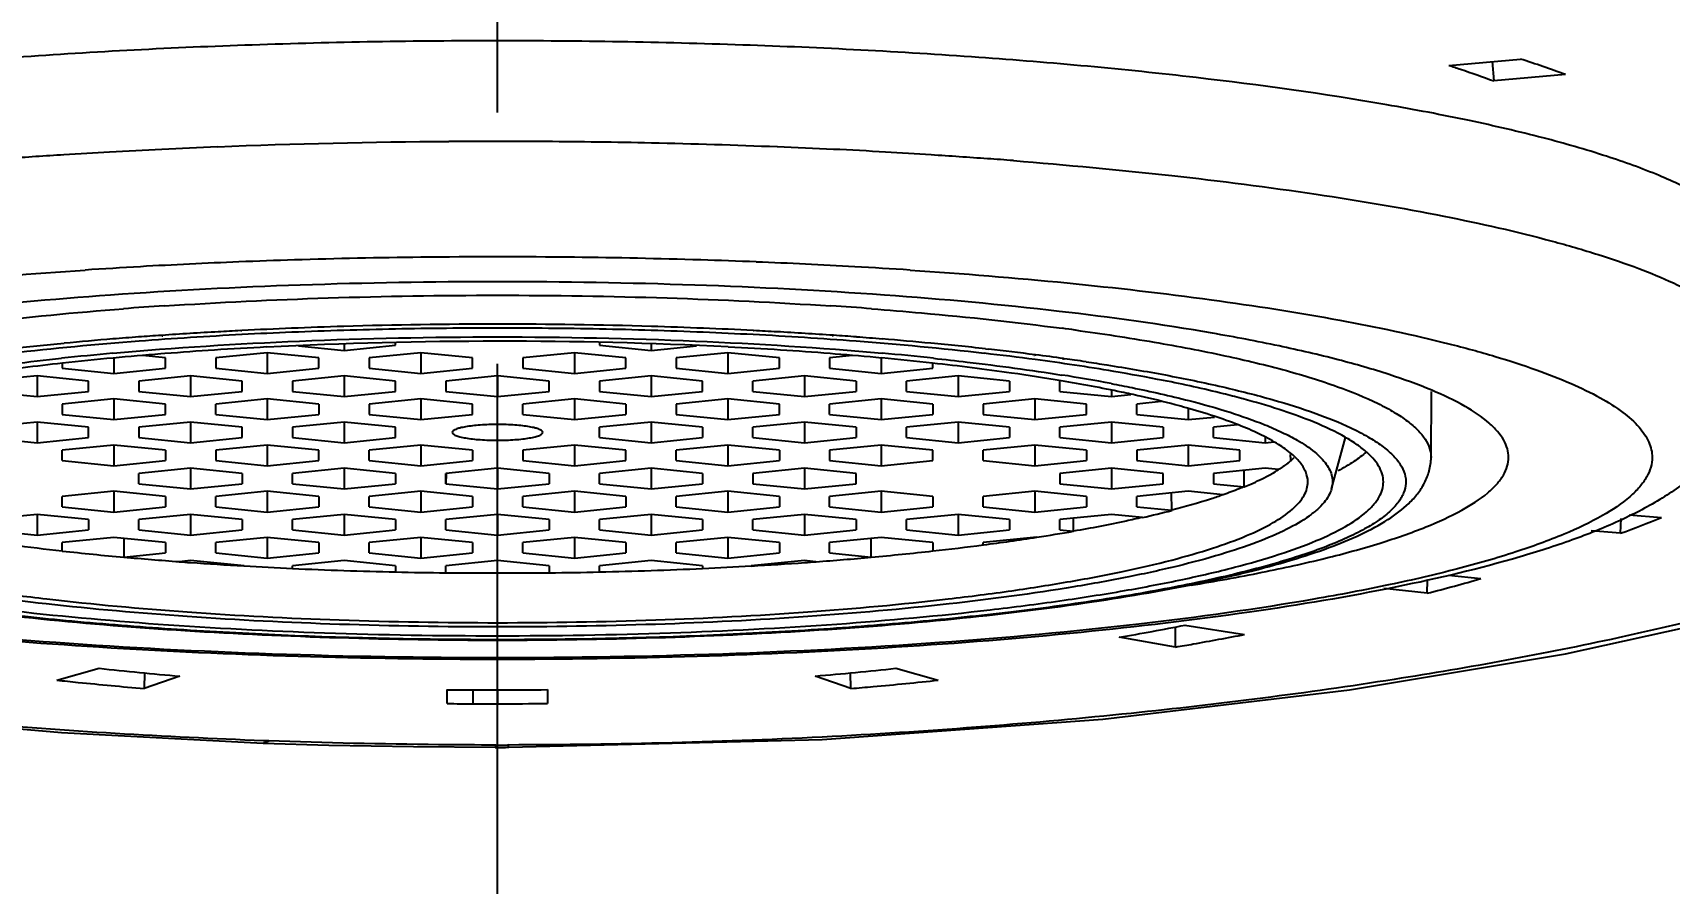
# Model space of a CAD drawing. Extents: x 0 to 1128, y 0 to 827.
# Drawn here: x 243.53 to 259.8, y 564.32 to 572.78 of the extents above; entities that cross this region are included whole.
import ezdxf

# ---------------------------------------------------------------- set-up
doc = ezdxf.new("R2010")
doc.units = 0
doc.header["$LTSCALE"] = 10
doc.header["$MEASUREMENT"] = 0
doc.header["$PDMODE"] = 3
doc.header["$PDSIZE"] = -10
doc.linetypes.add('CENTER', pattern=[2, 1.25, -0.25, 0.25, -0.25])
doc.layers.get('0').update_dxf_attribs({"linetype": 'CONTINUOUS'})
doc.layers.get('DEFPOINTS').update_dxf_attribs({"linetype": 'CONTINUOUS'})
doc.layers.add('DLK3015-CA1_시공도$0$1', color=7, linetype='CONTINUOUS')
doc.styles.add('DLK3015-CA1_시공도$0$Daelim Dimension', font='')
doc.styles.get('DLK3015-CA1_시공도$0$Daelim Dimension').set_extended_font_data('나눔고딕')
doc.dimstyles.new('DLK3015-CA1_시공도$0$DEFAULT', dxfattribs={"dimscale": 2, "dimtxt": 2, "dimasz": 2, "dimexe": 0, "dimexo": 2, "dimgap": 1, "dimtad": 1, "dimdec": 1, "dimzin": 9, "dimdsep": 46, "dimtxsty": 'DLK3015-CA1_시공도$0$Daelim Dimension', "dimcen": 0.5, "dimclrd": 252, "dimclre": 252, "dimclrt": 3, "dimadec": 1, "dimazin": 0, "dimtfac": 1, "dimtdec": 1, "dimtix": 1, "dimtmove": 0, "dimatfit": 3, "dimfxl": 1, "dimtolj": 1, "dimtzin": 1, "dimlwd": 9, "dimlwe": 9, "dimarcsym": 0})

# ---------------------------------------------------------------- blocks, each defined once
blk = doc.blocks.new('*D2')
at = {"color": 5, "lineweight": 9, "ltscale": 0.5, "transparency": 16777216}
for p, q in [((243.761, 625.053), (158.586, 625.053)), ((158.586, 621.053), (158.586, 315.967)), ((219.154, 311.967), (158.586, 311.967))]:
    blk.add_line(p, q, dxfattribs=at)
at = {"color": 5, "ltscale": 0.5, "transparency": 16777216}
for points in [[(157.919, 621.053), (159.253, 621.053), (158.586, 625.053)], [(157.919, 315.967), (159.253, 315.967), (158.586, 311.967)]]:
    blk.add_solid(points, dxfattribs=at)
at = {"layer": 'DEFPOINTS', "color": 0, "ltscale": 0.5, "transparency": 16777216}
for p in [(247.761, 625.053), (158.586, 311.967), (223.154, 311.967)]:
    blk.add_point(p, dxfattribs=at)
at = {"color": 7, "ltscale": 0.5, "transparency": 16777216, "insert": (151.135, 468.51), "char_height": 10, "attachment_point": 5, "rotation": 90, "style": 'DLK3015-CA1_시공도$0$Daelim Dimension'}
blk.add_mtext('\\A1;313', dxfattribs=at)

msp = doc.modelspace()

# ---------------------------------------------------------------- linework, layer by layer
at = {"color": 7, "linetype": 'Continuous'}
for p, q in [((257.61, 572.451), (258.322, 572.513)), ((258.042, 572.489), (258.056, 572.297)), ((258.768, 572.359), (258.056, 572.297)), ((244.811, 569.767), (244.817, 569.768)), ((244.819, 569.764), (244.825, 569.764)), ((245.602, 569.815), (245.613, 569.815)), ((245.602, 569.815), (245.613, 569.815)), ((247.141, 569.67), (247.141, 569.697)), ((249.167, 569.697), (249.167, 569.67)), ((250.694, 569.815), (250.699, 569.815)), ((250.694, 569.815), (250.699, 569.815)), ((251.482, 569.764), (251.488, 569.764)), ((251.49, 569.768), (251.496, 569.767)), ((244.339, 569.539), (244.339, 569.389)), ((244.852, 569.543), (244.625, 569.566)), ((244.848, 569.586), (244.806, 569.583)), ((244.852, 569.44), (244.852, 569.543)), ((245.865, 569.595), (245.352, 569.543)), ((245.352, 569.543), (245.352, 569.44)), ((246.378, 569.543), (245.865, 569.595)), ((245.865, 569.595), (245.865, 569.389)), ((246.174, 569.664), (246.628, 569.618)), ((246.378, 569.44), (246.378, 569.543)), ((246.628, 569.681), (246.628, 569.618)), ((246.628, 569.618), (247.141, 569.67)), ((247.391, 569.595), (246.878, 569.543)), ((246.878, 569.543), (246.878, 569.44)), ((247.904, 569.543), (247.391, 569.595)), ((247.391, 569.595), (247.391, 569.389)), ((247.904, 569.44), (247.904, 569.543)), ((248.917, 569.595), (248.404, 569.543)), ((248.404, 569.543), (248.404, 569.44)), ((249.43, 569.543), (248.917, 569.595)), ((248.917, 569.595), (248.917, 569.389)), ((249.167, 569.67), (249.68, 569.618)), ((249.43, 569.44), (249.43, 569.543)), ((249.68, 569.681), (249.68, 569.618)), ((249.68, 569.618), (250.133, 569.664)), ((250.442, 569.595), (249.93, 569.543)), ((249.93, 569.543), (249.93, 569.44)), ((250.955, 569.543), (250.442, 569.595)), ((250.442, 569.595), (250.442, 569.389)), ((250.955, 569.44), (250.955, 569.543)), ((251.683, 569.566), (251.455, 569.543)), ((251.455, 569.543), (251.455, 569.44)), ((251.509, 569.582), (251.46, 569.586)), ((251.968, 569.539), (251.968, 569.389)), ((253.005, 569.633), (253.034, 569.63)), ((253.484, 569.572), (253.491, 569.571)), ((253.497, 569.575), (253.504, 569.574)), ((253.769, 569.535), (253.781, 569.533)), ((253.78, 569.537), (253.793, 569.535)), ((243.576, 569.365), (243.063, 569.314)), ((244.089, 569.314), (243.576, 569.365)), ((243.576, 569.365), (243.576, 569.159)), ((243.826, 569.49), (243.826, 569.44)), ((243.826, 569.44), (244.339, 569.389)), ((244.339, 569.389), (244.852, 569.44)), ((245.102, 569.365), (244.589, 569.314)), ((245.615, 569.314), (245.102, 569.365)), ((245.102, 569.365), (245.102, 569.159)), ((245.352, 569.44), (245.865, 569.389)), ((245.865, 569.389), (246.378, 569.44)), ((246.628, 569.365), (246.115, 569.314)), ((247.141, 569.314), (246.628, 569.365)), ((246.628, 569.365), (246.628, 569.159)), ((246.878, 569.44), (247.391, 569.389)), ((247.391, 569.389), (247.904, 569.44)), ((248.154, 569.365), (247.641, 569.314)), ((248.667, 569.314), (248.154, 569.365)), ((248.154, 569.365), (248.154, 569.159)), ((248.404, 569.44), (248.917, 569.389)), ((248.917, 569.389), (249.43, 569.44)), ((249.68, 569.365), (249.167, 569.314)), ((250.192, 569.314), (249.68, 569.365)), ((249.68, 569.365), (249.68, 569.159)), ((249.93, 569.44), (250.442, 569.389)), ((250.442, 569.389), (250.955, 569.44)), ((251.205, 569.365), (250.692, 569.314)), ((251.718, 569.314), (251.205, 569.365)), ((251.205, 569.365), (251.205, 569.159)), ((251.455, 569.44), (251.968, 569.389)), ((251.968, 569.389), (252.481, 569.44)), ((252.731, 569.365), (252.218, 569.314)), ((252.481, 569.44), (252.481, 569.49)), ((253.244, 569.314), (252.731, 569.365)), ((252.731, 569.365), (252.731, 569.159)), ((243.063, 569.211), (243.576, 569.159)), ((243.576, 569.159), (244.089, 569.211)), ((244.089, 569.211), (244.089, 569.314)), ((244.589, 569.314), (244.589, 569.211)), ((244.589, 569.211), (245.102, 569.159)), ((245.102, 569.159), (245.615, 569.211)), ((245.615, 569.211), (245.615, 569.314)), ((246.115, 569.314), (246.115, 569.211)), ((246.115, 569.211), (246.628, 569.159)), ((246.628, 569.159), (247.141, 569.211)), ((247.141, 569.211), (247.141, 569.314)), ((247.641, 569.314), (247.641, 569.211)), ((247.641, 569.211), (248.154, 569.159)), ((248.154, 569.159), (248.667, 569.211)), ((248.667, 569.211), (248.667, 569.314)), ((249.167, 569.314), (249.167, 569.211)), ((249.167, 569.211), (249.68, 569.159)), ((249.68, 569.159), (250.192, 569.211)), ((250.192, 569.211), (250.192, 569.314)), ((250.692, 569.211), (250.692, 569.314)), ((250.692, 569.211), (251.205, 569.159)), ((251.205, 569.159), (251.718, 569.211)), ((251.718, 569.314), (251.718, 569.211)), ((252.218, 569.211), (252.218, 569.314)), ((252.218, 569.211), (252.731, 569.159)), ((252.731, 569.159), (253.244, 569.211)), ((253.244, 569.314), (253.244, 569.211)), ((253.744, 569.211), (253.744, 569.314)), ((253.744, 569.211), (254.257, 569.159)), ((254.257, 569.223), (254.257, 569.159)), ((257.433, 568.553), (257.438, 569.211)), ((244.339, 569.136), (243.826, 569.084)), ((243.826, 569.084), (243.826, 568.981)), ((244.852, 569.084), (244.339, 569.136)), ((244.339, 569.136), (244.339, 568.93)), ((244.852, 568.981), (244.852, 569.084)), ((245.865, 569.136), (245.352, 569.084)), ((245.352, 568.981), (245.352, 569.084)), ((246.378, 569.084), (245.865, 569.136)), ((245.865, 569.136), (245.865, 568.93)), ((246.378, 569.084), (246.378, 568.981)), ((247.391, 569.136), (246.878, 569.084)), ((246.878, 569.084), (246.878, 568.981)), ((247.904, 569.084), (247.391, 569.136)), ((247.391, 569.136), (247.391, 568.93)), ((247.904, 568.981), (247.904, 569.084)), ((248.917, 569.136), (248.404, 569.084)), ((248.404, 568.981), (248.404, 569.084)), ((249.43, 569.084), (248.917, 569.136)), ((248.917, 569.136), (248.917, 568.93)), ((249.43, 569.084), (249.43, 568.981)), ((250.442, 569.136), (249.93, 569.084)), ((249.93, 569.084), (249.93, 568.981)), ((250.955, 569.084), (250.442, 569.136)), ((250.442, 569.136), (250.442, 568.93)), ((250.955, 568.981), (250.955, 569.084)), ((251.968, 569.136), (251.455, 569.084)), ((251.455, 568.981), (251.455, 569.084)), ((252.481, 569.084), (251.968, 569.136)), ((251.968, 569.136), (251.968, 568.93)), ((252.481, 569.084), (252.481, 568.981)), ((253.494, 569.136), (252.981, 569.084)), ((252.981, 569.084), (252.981, 568.981)), ((254.007, 569.084), (253.494, 569.136)), ((253.494, 569.136), (253.494, 568.93)), ((254.007, 568.981), (254.007, 569.084)), ((254.257, 569.159), (254.449, 569.179)), ((254.75, 569.109), (254.507, 569.084)), ((254.507, 568.981), (254.507, 569.084)), ((255.02, 569.038), (255.02, 568.93)), ((255.564, 569.137), (255.548, 569.141)), ((243.576, 568.906), (243.063, 568.855)), ((244.089, 568.855), (243.576, 568.906)), ((243.576, 568.906), (243.576, 568.701)), ((243.826, 568.981), (244.339, 568.93)), ((244.339, 568.93), (244.852, 568.981)), ((245.102, 568.906), (244.589, 568.855)), ((245.615, 568.855), (245.102, 568.906)), ((245.102, 568.906), (245.102, 568.701)), ((245.352, 568.981), (245.865, 568.93)), ((245.865, 568.93), (246.378, 568.981)), ((246.628, 568.906), (246.115, 568.855)), ((247.141, 568.855), (246.628, 568.906)), ((246.628, 568.906), (246.628, 568.701)), ((246.878, 568.981), (247.391, 568.93)), ((247.391, 568.93), (247.904, 568.981)), ((248.404, 568.981), (248.917, 568.93)), ((248.917, 568.93), (249.43, 568.981)), ((249.68, 568.906), (249.167, 568.855)), ((250.192, 568.855), (249.68, 568.906)), ((249.68, 568.906), (249.68, 568.701)), ((249.93, 568.981), (250.442, 568.93)), ((250.442, 568.93), (250.955, 568.981)), ((251.205, 568.906), (250.692, 568.855)), ((251.718, 568.855), (251.205, 568.906)), ((251.205, 568.906), (251.205, 568.701)), ((251.455, 568.981), (251.968, 568.93)), ((251.968, 568.93), (252.481, 568.981)), ((252.731, 568.906), (252.218, 568.855)), ((253.244, 568.855), (252.731, 568.906)), ((252.731, 568.906), (252.731, 568.701)), ((252.981, 568.981), (253.494, 568.93)), ((253.494, 568.93), (254.007, 568.981)), ((254.257, 568.906), (253.744, 568.855)), ((254.77, 568.855), (254.257, 568.906)), ((254.257, 568.906), (254.257, 568.701)), ((254.507, 568.981), (255.02, 568.93)), ((255.02, 568.93), (255.279, 568.956)), ((255.509, 568.879), (255.27, 568.855)), ((243.063, 568.752), (243.576, 568.701)), ((243.576, 568.701), (244.089, 568.752)), ((244.089, 568.752), (244.089, 568.855)), ((244.589, 568.855), (244.589, 568.752)), ((244.589, 568.752), (245.102, 568.701)), ((245.102, 568.701), (245.615, 568.752)), ((245.615, 568.752), (245.615, 568.855)), ((246.115, 568.855), (246.115, 568.752)), ((246.115, 568.752), (246.628, 568.701)), ((246.628, 568.701), (247.141, 568.752)), ((247.141, 568.752), (247.141, 568.855)), ((249.167, 568.752), (249.167, 568.855)), ((249.167, 568.752), (249.68, 568.701)), ((249.68, 568.701), (250.192, 568.752)), ((250.192, 568.855), (250.192, 568.752)), ((250.692, 568.752), (250.692, 568.855)), ((250.692, 568.752), (251.205, 568.701)), ((251.205, 568.701), (251.718, 568.752)), ((251.718, 568.855), (251.718, 568.752)), ((252.218, 568.752), (252.218, 568.855)), ((252.218, 568.752), (252.731, 568.701)), ((252.731, 568.701), (253.244, 568.752)), ((253.244, 568.855), (253.244, 568.752)), ((253.744, 568.752), (253.744, 568.855)), ((253.744, 568.752), (254.257, 568.701)), ((254.257, 568.701), (254.77, 568.752)), ((254.77, 568.855), (254.77, 568.752)), ((255.27, 568.752), (255.27, 568.855)), ((255.27, 568.752), (255.783, 568.701)), ((255.783, 568.751), (255.783, 568.701)), ((255.783, 568.701), (255.872, 568.709)), ((256.444, 568.243), (256.583, 568.751)), ((244.339, 568.677), (243.826, 568.625)), ((243.826, 568.523), (243.826, 568.625)), ((244.852, 568.625), (244.339, 568.677)), ((244.339, 568.677), (244.339, 568.471)), ((244.852, 568.625), (244.852, 568.523)), ((245.865, 568.677), (245.352, 568.625)), ((245.352, 568.625), (245.352, 568.523)), ((246.378, 568.625), (245.865, 568.677)), ((245.865, 568.677), (245.865, 568.471)), ((246.378, 568.523), (246.378, 568.625)), ((247.391, 568.677), (246.878, 568.625)), ((246.878, 568.523), (246.878, 568.625)), ((247.904, 568.625), (247.391, 568.677)), ((247.391, 568.677), (247.391, 568.471)), ((247.904, 568.625), (247.904, 568.523)), ((248.917, 568.677), (248.404, 568.625)), ((248.404, 568.625), (248.404, 568.523)), ((249.43, 568.625), (248.917, 568.677)), ((248.917, 568.677), (248.917, 568.471)), ((249.43, 568.523), (249.43, 568.625)), ((250.442, 568.677), (249.93, 568.625)), ((249.93, 568.523), (249.93, 568.625)), ((250.955, 568.625), (250.442, 568.677)), ((250.442, 568.677), (250.442, 568.471)), ((250.955, 568.625), (250.955, 568.523)), ((251.968, 568.677), (251.455, 568.625)), ((251.455, 568.625), (251.455, 568.523)), ((252.481, 568.625), (251.968, 568.677)), ((251.968, 568.677), (251.968, 568.471)), ((252.481, 568.523), (252.481, 568.625)), ((253.494, 568.677), (252.981, 568.625)), ((252.981, 568.523), (252.981, 568.625)), ((254.007, 568.625), (253.494, 568.677)), ((253.494, 568.677), (253.494, 568.471)), ((254.007, 568.625), (254.007, 568.523)), ((255.02, 568.677), (254.507, 568.625)), ((254.507, 568.625), (254.507, 568.523)), ((255.533, 568.625), (255.02, 568.677)), ((255.02, 568.677), (255.02, 568.471)), ((255.533, 568.523), (255.533, 568.625)), ((243.826, 568.523), (244.339, 568.471)), ((244.339, 568.471), (244.852, 568.523)), ((245.102, 568.447), (244.589, 568.396)), ((244.589, 568.293), (244.589, 568.396)), ((245.615, 568.396), (245.102, 568.447)), ((245.102, 568.447), (245.102, 568.242)), ((245.352, 568.523), (245.865, 568.471)), ((245.615, 568.396), (245.615, 568.293)), ((245.865, 568.471), (246.378, 568.523)), ((246.628, 568.447), (246.115, 568.396)), ((246.115, 568.293), (246.115, 568.396)), ((247.141, 568.396), (246.628, 568.447)), ((246.628, 568.447), (246.628, 568.242)), ((246.878, 568.523), (247.391, 568.471)), ((247.141, 568.396), (247.141, 568.293)), ((247.391, 568.471), (247.904, 568.523)), ((248.154, 568.447), (247.641, 568.396)), ((247.641, 568.293), (247.641, 568.396)), ((247.643, 568.396), (247.641, 568.293)), ((248.667, 568.396), (248.154, 568.447)), ((248.154, 568.447), (248.154, 568.242)), ((248.404, 568.523), (248.917, 568.471)), ((248.667, 568.396), (248.667, 568.293)), ((248.917, 568.471), (249.43, 568.523)), ((249.68, 568.447), (249.167, 568.396)), ((249.167, 568.293), (249.167, 568.396)), ((250.192, 568.396), (249.68, 568.447)), ((249.68, 568.447), (249.68, 568.242)), ((249.93, 568.523), (250.442, 568.471)), ((250.192, 568.396), (250.192, 568.293)), ((250.442, 568.471), (250.955, 568.523)), ((251.205, 568.447), (250.692, 568.396)), ((250.692, 568.396), (250.692, 568.293)), ((251.718, 568.396), (251.205, 568.447)), ((251.205, 568.447), (251.205, 568.242)), ((251.455, 568.523), (251.968, 568.471)), ((251.718, 568.293), (251.718, 568.396)), ((251.968, 568.471), (252.481, 568.523)), ((252.981, 568.523), (253.494, 568.471)), ((253.494, 568.471), (254.007, 568.523)), ((254.257, 568.447), (253.744, 568.396)), ((253.744, 568.396), (253.744, 568.293)), ((254.77, 568.396), (254.257, 568.447)), ((254.257, 568.447), (254.257, 568.242)), ((254.507, 568.523), (255.02, 568.471)), ((254.77, 568.293), (254.77, 568.396)), ((255.02, 568.471), (255.533, 568.523)), ((255.783, 568.447), (255.27, 568.396)), ((255.27, 568.396), (255.27, 568.293)), ((255.576, 568.262), (255.575, 568.426)), ((255.917, 568.434), (255.783, 568.447)), ((244.589, 568.293), (245.102, 568.242)), ((245.102, 568.242), (245.615, 568.293)), ((246.115, 568.293), (246.628, 568.242)), ((246.628, 568.242), (247.141, 568.293)), ((247.641, 568.293), (248.154, 568.242)), ((248.154, 568.242), (248.667, 568.293)), ((249.167, 568.293), (249.68, 568.242)), ((249.68, 568.242), (250.192, 568.293)), ((250.692, 568.293), (251.205, 568.242)), ((251.205, 568.242), (251.718, 568.293)), ((253.744, 568.293), (254.257, 568.242)), ((254.257, 568.242), (254.77, 568.293)), ((255.27, 568.293), (255.576, 568.262)), ((255.818, 568.376), (255.823, 568.379)), ((255.818, 568.376), (255.823, 568.379)), ((244.339, 568.218), (243.826, 568.166)), ((243.826, 568.064), (243.826, 568.166)), ((243.826, 568.064), (244.339, 568.012)), ((244.852, 568.166), (244.339, 568.218)), ((244.339, 568.218), (244.339, 568.012)), ((244.339, 568.012), (244.852, 568.064)), ((244.852, 568.166), (244.852, 568.064)), ((245.865, 568.218), (245.352, 568.166)), ((245.352, 568.064), (245.352, 568.166)), ((245.352, 568.064), (245.865, 568.012)), ((246.378, 568.166), (245.865, 568.218)), ((245.865, 568.218), (245.865, 568.012)), ((245.865, 568.012), (246.378, 568.064)), ((246.378, 568.166), (246.378, 568.064)), ((247.391, 568.218), (246.878, 568.166)), ((246.878, 568.064), (246.878, 568.166)), ((246.878, 568.064), (247.391, 568.012)), ((247.904, 568.166), (247.391, 568.218)), ((247.391, 568.218), (247.391, 568.012)), ((247.391, 568.012), (247.904, 568.064)), ((247.904, 568.166), (247.904, 568.064)), ((248.917, 568.218), (248.404, 568.166)), ((248.404, 568.064), (248.404, 568.166)), ((248.404, 568.064), (248.917, 568.012)), ((249.43, 568.166), (248.917, 568.218)), ((248.917, 568.218), (248.917, 568.012)), ((248.917, 568.012), (249.43, 568.064)), ((249.43, 568.166), (249.43, 568.064)), ((250.442, 568.218), (249.93, 568.166)), ((249.93, 568.064), (249.93, 568.166)), ((249.93, 568.064), (250.442, 568.012)), ((250.955, 568.166), (250.442, 568.218)), ((250.442, 568.218), (250.442, 568.012)), ((250.442, 568.012), (250.955, 568.064)), ((250.955, 568.166), (250.955, 568.064)), ((251.968, 568.218), (251.455, 568.166)), ((251.455, 568.064), (251.455, 568.166)), ((251.455, 568.064), (251.968, 568.012)), ((252.481, 568.166), (251.968, 568.218)), ((251.968, 568.218), (251.968, 568.012)), ((251.968, 568.012), (252.481, 568.064)), ((252.481, 568.166), (252.481, 568.064)), ((253.494, 568.218), (252.981, 568.166)), ((252.981, 568.064), (252.981, 568.166)), ((252.981, 568.064), (253.494, 568.012)), ((254.007, 568.166), (253.494, 568.218)), ((253.494, 568.218), (253.494, 568.012)), ((253.494, 568.012), (254.007, 568.064)), ((254.007, 568.166), (254.007, 568.064)), ((255.02, 568.218), (254.507, 568.166)), ((254.507, 568.064), (254.507, 568.166)), ((254.507, 568.064), (254.855, 568.029)), ((254.855, 568.029), (254.854, 568.201)), ((255.367, 568.183), (255.02, 568.218)), ((243.576, 567.988), (243.063, 567.937)), ((244.089, 567.937), (243.576, 567.988)), ((243.576, 567.988), (243.576, 567.783)), ((244.089, 567.937), (244.089, 567.834)), ((245.102, 567.988), (244.589, 567.937)), ((244.589, 567.834), (244.589, 567.937)), ((245.615, 567.937), (245.102, 567.988)), ((245.102, 567.988), (245.102, 567.783)), ((245.615, 567.937), (245.615, 567.834)), ((246.628, 567.988), (246.115, 567.937)), ((246.115, 567.834), (246.115, 567.937)), ((247.141, 567.937), (246.628, 567.988)), ((246.628, 567.988), (246.628, 567.783)), ((247.141, 567.937), (247.141, 567.834)), ((248.154, 567.988), (247.641, 567.937)), ((247.641, 567.834), (247.641, 567.937)), ((248.667, 567.937), (248.154, 567.988)), ((248.154, 567.988), (248.154, 567.783)), ((248.667, 567.937), (248.667, 567.834)), ((249.68, 567.988), (249.167, 567.937)), ((249.167, 567.834), (249.167, 567.937)), ((250.192, 567.937), (249.68, 567.988)), ((249.68, 567.988), (249.68, 567.783)), ((250.192, 567.937), (250.192, 567.834)), ((251.205, 567.988), (250.692, 567.937)), ((250.692, 567.834), (250.692, 567.937)), ((251.718, 567.937), (251.205, 567.988)), ((251.205, 567.988), (251.205, 567.783)), ((251.718, 567.937), (251.718, 567.834)), ((252.731, 567.988), (252.218, 567.937)), ((252.218, 567.834), (252.218, 567.937)), ((253.244, 567.937), (252.731, 567.988)), ((252.731, 567.988), (252.731, 567.783)), ((253.244, 567.937), (253.244, 567.834)), ((254.257, 567.988), (253.744, 567.937)), ((253.744, 567.834), (253.744, 567.937)), ((253.879, 567.821), (253.878, 567.95)), ((254.563, 567.958), (254.257, 567.988)), ((259.317, 567.801), (259.321, 567.949)), ((259.403, 567.983), (259.725, 567.959)), ((243.063, 567.834), (243.576, 567.783)), ((243.576, 567.783), (244.089, 567.834)), ((244.339, 567.759), (243.826, 567.708)), ((244.852, 567.708), (244.339, 567.759)), ((244.439, 567.749), (244.439, 567.563)), ((244.589, 567.834), (245.102, 567.783)), ((245.102, 567.783), (245.615, 567.834)), ((245.865, 567.759), (245.352, 567.708)), ((246.378, 567.708), (245.865, 567.759)), ((245.865, 567.759), (245.865, 567.553)), ((246.115, 567.834), (246.628, 567.783)), ((246.628, 567.783), (247.141, 567.834)), ((247.391, 567.759), (246.878, 567.708)), ((247.904, 567.708), (247.391, 567.759)), ((247.391, 567.759), (247.391, 567.553)), ((247.641, 567.834), (248.154, 567.783)), ((248.154, 567.783), (248.667, 567.834)), ((248.917, 567.759), (248.404, 567.708)), ((249.43, 567.708), (248.917, 567.759)), ((248.917, 567.759), (248.917, 567.553)), ((249.167, 567.834), (249.68, 567.783)), ((249.68, 567.783), (250.192, 567.834)), ((250.442, 567.759), (249.93, 567.708)), ((250.955, 567.708), (250.442, 567.759)), ((250.442, 567.759), (250.442, 567.553)), ((250.692, 567.834), (251.205, 567.783)), ((251.205, 567.783), (251.718, 567.834)), ((251.968, 567.759), (251.455, 567.708)), ((251.868, 567.563), (251.868, 567.749)), ((252.481, 567.708), (251.968, 567.759)), ((252.218, 567.834), (252.731, 567.783)), ((252.731, 567.783), (253.244, 567.834)), ((253.515, 567.761), (252.981, 567.708)), ((253.744, 567.834), (253.879, 567.821)), ((259.317, 567.801), (259.026, 567.825)), ((243.826, 567.625), (243.826, 567.708)), ((244.439, 567.563), (244.852, 567.605)), ((244.852, 567.708), (244.852, 567.605)), ((245.352, 567.605), (245.352, 567.708)), ((245.352, 567.605), (245.865, 567.553)), ((245.865, 567.553), (246.378, 567.605)), ((246.378, 567.708), (246.378, 567.605)), ((246.878, 567.605), (246.878, 567.708)), ((246.878, 567.605), (247.391, 567.553)), ((247.391, 567.553), (247.904, 567.605)), ((247.904, 567.708), (247.904, 567.605)), ((248.404, 567.605), (248.404, 567.708)), ((248.404, 567.605), (248.917, 567.553)), ((248.917, 567.553), (249.43, 567.605)), ((249.43, 567.708), (249.43, 567.605)), ((249.93, 567.605), (249.93, 567.708)), ((249.93, 567.605), (250.442, 567.553)), ((250.442, 567.553), (250.955, 567.605)), ((250.955, 567.708), (250.955, 567.605)), ((251.455, 567.605), (251.455, 567.708)), ((251.455, 567.605), (251.868, 567.563)), ((252.481, 567.708), (252.481, 567.625)), ((252.981, 567.685), (252.981, 567.708)), ((252.984, 567.685), (252.981, 567.685)), ((245.102, 567.529), (244.989, 567.518)), ((245.634, 567.476), (245.102, 567.529)), ((246.628, 567.529), (246.115, 567.478)), ((246.115, 567.451), (246.115, 567.478)), ((247.141, 567.478), (246.628, 567.529)), ((247.141, 567.478), (247.141, 567.417)), ((248.154, 567.529), (247.641, 567.478)), ((247.641, 567.408), (247.641, 567.478)), ((248.667, 567.478), (248.154, 567.529)), ((248.667, 567.478), (248.667, 567.408)), ((249.68, 567.529), (249.167, 567.478)), ((249.167, 567.417), (249.167, 567.478)), ((250.192, 567.478), (249.68, 567.529)), ((250.192, 567.478), (250.192, 567.451)), ((251.205, 567.529), (250.674, 567.476)), ((251.319, 567.518), (251.205, 567.529)), ((257.394, 567.204), (256.965, 567.253)), ((257.394, 567.204), (257.396, 567.336)), ((257.605, 567.384), (257.928, 567.35)), ((258.769, 566.601), (260.67, 567.021)), ((254.894, 566.67), (254.334, 566.768)), ((254.894, 566.67), (254.894, 566.87)), ((254.987, 566.888), (255.58, 566.795)), ((256.622, 566.243), (258.769, 566.601)), ((243.773, 566.341), (244.193, 566.459)), ((252.114, 566.459), (252.535, 566.341)), ((244.645, 566.413), (244.641, 566.257)), ((244.995, 566.381), (244.641, 566.257)), ((251.666, 566.257), (251.312, 566.381)), ((251.666, 566.257), (251.663, 566.413)), ((247.654, 566.108), (247.654, 566.247)), ((247.913, 566.106), (247.913, 566.244)), ((248.152, 566.244), (248.152, 566.106)), ((248.649, 566.247), (248.649, 566.109)), ((254.172, 565.953), (256.622, 566.243)), ((241.762, 565.996), (243.819, 565.82)), ((251.382, 565.75), (254.172, 565.953)), ((243.819, 565.82), (245.824, 565.715)), ((245.824, 565.715), (245.879, 565.737)), ((245.824, 565.715), (246.478, 565.695)), ((245.879, 565.737), (245.825, 565.739)), ((246.478, 565.695), (247.318, 565.68)), ((247.318, 565.68), (248.13, 565.674)), ((248.136, 565.696), (248.13, 565.674)), ((248.265, 565.697), (248.253, 565.696)), ((248.265, 565.696), (248.253, 565.696)), ((248.266, 565.674), (248.253, 565.696)), ((248.266, 565.674), (251.382, 565.75))]:
    msp.add_line(p, q, dxfattribs=at)
for centre, radius, start, end in [((254.85, 561.77), 11.291, 69.6977, 72.0926), ((247.97, 506.15), 65.542, 92.27434, 92.75802), ((248.119, 502.242), 69.452, 90.37035, 92.26933), ((248.154, 499.923), 71.772, 89.61363, 90.38637), ((248.155, 500.139), 71.556, 89.20556, 89.61384), ((248.166, 500.846), 70.849, 88.77333, 89.20583), ((248.208, 502.734), 68.96, 87.73376, 88.7749), ((248.321, 505.767), 65.925, 87.24338, 87.72778), ((247.537, 513.699), 57.981, 93.65208, 94.20687), ((247.716, 510.944), 60.741, 93.22739, 93.65512), ((247.851, 508.583), 63.106, 92.75639, 93.22848), ((248.435, 508.157), 63.533, 86.77311, 87.24202), ((248.569, 510.577), 61.109, 86.34617, 86.77132), ((248.734, 513.171), 58.509, 85.79563, 86.34542), ((248.928, 515.854), 55.82, 85.5269, 85.7925), ((248.06, 508.414), 62.133, 91.77613, 92.28524), ((248.131, 506.115), 64.433, 90.65871, 91.77602), ((248.154, 504.567), 65.981, 89.33663, 90.66321), ((248.169, 505.749), 64.799, 88.22704, 89.338), ((248.236, 508.087), 62.46, 87.71563, 88.2224), ((247.73, 515.038), 55.5, 93.2298, 93.7984), ((247.926, 511.588), 58.956, 92.27808, 93.23059), ((248.35, 510.932), 59.612, 86.77491, 87.71623), ((248.547, 514.55), 55.989, 86.2038, 86.7679), ((247.651, 527.68), 42.474, 93.7941, 94.3407), ((248.628, 527.272), 42.883, 85.6619, 86.2033), ((248.081, 520.966), 48.912, 91.707, 92.3128), ((248.147, 518.706), 51.173, 89.9924, 91.705), ((248.155, 518.329), 51.55, 88.3013, 90.0014), ((248.216, 520.693), 49.185, 87.689, 88.2913), ((246.976, 536.399), 33.436, 95.3719, 96.3084), ((247.294, 534.356), 35.457, 94.3736, 96.4407), ((247.331, 532.704), 37.149, 94.6336, 95.3829), ((247.538, 530.205), 39.657, 94.2699, 94.6408), ((247.655, 528.65), 41.216, 93.9571, 94.2714), ((247.83, 527.313), 42.52, 92.9881, 94.3697), ((247.759, 527.152), 42.717, 93.5733, 93.9493), ((247.854, 525.66), 44.212, 93.2117, 93.5745), ((247.927, 524.357), 45.517, 92.928, 93.2126), ((248.002, 522.888), 46.988, 92.3104, 92.9139), ((248.011, 523.903), 45.935, 92.3724, 92.9913), ((248.147, 524.531), 45.178, 89.9912, 92.9003), ((248.088, 522.004), 47.835, 91.752, 92.3707), ((248.129, 520.63), 49.21, 91.1535, 91.7509), ((248.154, 519.323), 50.517, 89.9998, 91.1513), ((248.155, 519.454), 50.386, 88.8472, 90.0017), ((248.184, 525.459), 44.251, 87.0693, 90.0393), ((248.184, 520.841), 48.999, 88.2478, 88.8478), ((248.229, 522.285), 47.554, 87.6274, 88.2499), ((248.314, 524.265), 45.572, 87.0064, 87.63), ((248.29, 522.536), 47.341, 87.0885, 87.6874), ((248.537, 528.244), 41.587, 85.6145, 87.0275), ((248.384, 524.426), 45.448, 86.7871, 87.0795), ((248.44, 525.428), 44.445, 86.4265, 86.7873), ((248.531, 526.892), 42.978, 86.052, 86.4256), ((248.635, 528.421), 41.446, 85.7297, 86.0422), ((249.154, 535.848), 33.958, 83.5142, 85.6717), ((248.748, 529.928), 39.934, 85.3602, 85.729), ((248.93, 532.173), 37.682, 84.6224, 85.3608), ((249.262, 535.724), 34.116, 83.7014, 84.6188), ((250.213, 542.892), 27.179, 82.212, 82.4868), ((247.17, 538.002), 31.715, 95.1356, 96.0621), ((247.176, 539.129), 30.546, 95.3378, 96.2897), ((247.487, 535.772), 33.917, 94.5339, 95.3332), ((247.744, 532.466), 37.233, 93.7018, 94.4608), ((247.918, 529.73), 39.975, 92.9504, 93.6981), ((248.414, 530.153), 39.551, 86.2979, 87.0538), ((248.599, 532.964), 36.734, 85.5337, 86.3033), ((248.866, 536.304), 33.383, 84.6606, 85.4595), ((249.195, 539.755), 29.917, 83.6997, 84.6722), ((249.077, 537.388), 32.333, 83.9472, 84.8554), ((249.845, 541.954), 27.814, 82.452, 83.5067), ((249.709, 539.804), 30.011, 82.7484, 83.6384), ((250.603, 547.489), 22.227, 80.4803, 82.5154), ((250.094, 542.872), 26.919, 82.1288, 82.7213), ((250.342, 544.685), 25.089, 81.8712, 82.0955), ((250.47, 545.579), 24.186, 81.5947, 81.8716), ((246.647, 543.924), 25.722, 96.288, 98.0494), ((249.791, 544.96), 24.678, 81.9128, 83.7486), ((250.509, 549.977), 19.61, 80.4651, 81.9292), ((250.923, 551.507), 18.091, 79.3896, 80.9671), ((251.459, 552.549), 17.094, 78.8179, 80.504), ((252.421, 577.371), 9.655, 282.8215, 284.6006), ((249.714, 593.268), 27.218, 290.6602, 291.5809), ((250.188, 589.254), 21.749, 277.3878, 278.7945), ((250.754, 585.626), 18.077, 278.7864, 279.9546), ((246.756, 594.116), 26.652, 262.6066, 263.6892), ((247.217, 598.355), 30.917, 263.7042, 264.8455), ((249.165, 597.614), 30.172, 275.1404, 276.3098), ((249.63, 593.462), 25.994, 276.2971, 277.4071), ((247.569, 602.294), 34.871, 264.8509, 265.757), ((247.704, 604.086), 36.669, 265.7536, 265.9286), ((247.845, 606.139), 38.726, 265.9359, 266.723), ((247.982, 608.536), 41.127, 266.7275, 267.3987), ((248.11, 611.563), 44.157, 267.4099, 268.7418), ((248.148, 613.211), 45.806, 268.7397, 269.3652), ((248.154, 613.673), 46.267, 269.3651, 270.6349), ((248.161, 613.079), 45.674, 270.6339, 271.2612), ((248.215, 611.028), 43.622, 271.2501, 272.5982), ((248.353, 608.01), 40.6, 272.5969, 273.2768), ((248.493, 605.656), 38.243, 273.272, 274.0691), ((248.604, 604.086), 36.669, 274.0714, 274.2464), ((248.788, 601.7), 34.276, 274.2351, 275.157), ((248.728, 599.297), 33.009, 279.7783, 280.9321), ((248.177, 603.319), 37.075, 263.8319, 265.0773), ((247.998, 604.682), 38.444, 274.9449, 276.1459), ((248.155, 605.461), 39.218, 269.2682, 269.6559), ((248.176, 612.749), 46.644, 269.3589, 269.6771), ((248.145, 614.345), 48.24, 269.724, 270.0074), ((248.138, 606.381), 40.138, 269.6882, 270.0303), ((248.107, 611.856), 45.75, 270.056, 270.6791), ((248.083, 610.237), 43.994, 270.0993, 270.7376), ((248.177, 576.267), 10.594, 269.7425, 270.4776), ((248.174, 575.5), 9.804, 269.7775, 270.2325), ((248.189, 573.656), 7.96, 270.1801, 270.4602)]:
    msp.add_arc(centre, radius, start, end, dxfattribs=at)
for points, knots in [([(245.825, 565.739), (244.844, 565.775), (242.982, 565.888), (240.361, 566.173), (238.073, 566.538), (236.123, 566.96), (234.491, 567.421), (233.149, 567.907), (232.077, 568.413), (231.358, 568.869), (230.914, 569.243), (230.587, 569.582), (230.346, 569.948), (230.23, 570.329), (230.204, 570.606), (230.238, 570.883), (230.366, 571.265), (230.62, 571.63), (230.963, 571.969), (231.433, 572.343), (232.196, 572.796), (232.876, 573.097), (233.258, 573.246)], [0, 0, 0, 0, 0.13809, 0.262303, 0.37075, 0.4638, 0.542764, 0.609212, 0.664255, 0.709266, 0.728499, 0.745801, 0.775555, 0.788812, 0.801578, 0.814382, 0.82775, 0.857971, 0.875695, 0.895518, 0.942322, 1, 1, 1, 1]), ([(263.043, 573.235), (263.439, 573.079), (264.144, 572.767), (264.929, 572.292), (265.405, 571.9), (265.745, 571.546), (265.988, 571.162), (266.091, 570.762), (266.1, 570.472), (266.046, 570.183), (265.928, 569.897), (265.748, 569.613), (265.403, 569.216), (264.791, 568.732), (263.836, 568.194), (262.599, 567.674), (261.058, 567.178), (259.183, 566.716), (256.946, 566.307), (254.845, 566.04), (252.98, 565.872), (251.46, 565.772), (249.879, 565.711), (248.807, 565.698), (248.265, 565.696)], [0, 0, 0, 0, 0.054287, 0.097965, 0.116334, 0.132682, 0.160478, 0.172866, 0.184897, 0.197116, 0.210046, 0.224149, 0.239802, 0.276782, 0.322744, 0.379189, 0.447412, 0.528803, 0.624991, 0.736912, 0.798521, 0.863424, 0.930994, 1, 1, 1, 1]), ([(260.653, 570.525), (260.653, 570.56), (260.642, 570.635), (260.595, 570.744), (260.517, 570.85), (260.364, 571), (260.091, 571.179), (259.674, 571.375), (259.148, 571.564), (258.518, 571.744), (257.788, 571.913), (256.641, 572.13), (255.015, 572.355), (252.879, 572.549), (250.562, 572.668), (248.154, 572.709), (245.745, 572.668), (243.428, 572.549), (241.293, 572.355), (239.666, 572.13), (238.519, 571.913), (237.789, 571.744), (237.159, 571.564), (236.633, 571.375), (236.216, 571.179), (235.944, 571), (235.79, 570.85), (235.713, 570.744), (235.665, 570.635), (235.654, 570.56), (235.654, 570.525)], [0, 0, 0, 0, 0.004135, 0.008576, 0.013566, 0.019275, 0.033226, 0.050895, 0.072386, 0.097642, 0.12651, 0.158775, 0.232374, 0.31586, 0.406185, 0.500002, 0.593819, 0.684143, 0.767628, 0.841225, 0.87349, 0.902358, 0.927614, 0.949104, 0.966774, 0.980725, 0.986434, 0.991424, 0.995865, 1, 1, 1, 1]), ([(257.61, 572.451), (257.649, 572.439), (257.798, 572.389), (257.947, 572.337), (258.056, 572.297)], [0, 0, 0, 0, 0.258939, 1, 1, 1, 1]), ([(253.282, 571.504), (253.807, 571.462), (254.813, 571.369), (256.24, 571.188), (257.503, 570.974), (258.437, 570.765), (259.08, 570.579), (259.483, 570.442), (259.828, 570.3), (260.114, 570.154), (260.339, 570.005), (260.505, 569.853), (260.61, 569.695), (260.636, 569.58), (260.636, 569.527)], [0, 0, 0, 0, 0.201468, 0.38603, 0.550166, 0.690893, 0.751748, 0.805976, 0.853465, 0.894222, 0.928433, 0.956605, 0.979797, 1, 1, 1, 1]), ([(236.676, 568.555), (236.676, 568.606), (236.703, 568.717), (236.81, 568.87), (236.978, 569.017), (237.207, 569.16), (237.496, 569.3), (237.845, 569.435), (238.252, 569.566), (238.901, 569.742), (239.84, 569.94), (241.106, 570.137), (242.531, 570.301), (243.532, 570.382), (244.053, 570.416)], [0, 0, 0, 0, 0.019594, 0.042353, 0.070318, 0.104527, 0.14545, 0.193235, 0.247845, 0.309133, 0.45071, 0.615381, 0.799783, 1, 1, 1, 1]), ([(252.254, 570.416), (252.776, 570.382), (253.777, 570.301), (255.201, 570.137), (256.467, 569.94), (257.407, 569.742), (258.056, 569.566), (258.463, 569.435), (258.812, 569.3), (259.101, 569.16), (259.33, 569.017), (259.498, 568.87), (259.604, 568.717), (259.631, 568.606), (259.631, 568.555)], [0, 0, 0, 0, 0.200215, 0.384616, 0.549286, 0.690863, 0.752151, 0.806761, 0.854546, 0.89547, 0.92968, 0.957646, 0.980405, 1, 1, 1, 1]), ([(248.154, 570.3), (247.5, 570.3), (246.217, 570.279), (244.354, 570.183), (242.637, 570.027), (241.33, 569.846), (240.407, 569.671), (239.821, 569.536), (239.314, 569.391), (238.891, 569.239), (238.556, 569.081), (238.337, 568.938), (238.213, 568.817), (238.151, 568.731), (238.113, 568.644), (238.104, 568.584), (238.104, 568.555)], [0, 0, 0, 0, 0.18764, 0.36828, 0.535252, 0.682447, 0.746979, 0.804716, 0.855229, 0.898211, 0.933549, 0.961451, 0.972867, 0.982844, 0.991725, 1, 1, 1, 1]), ([(258.204, 568.555), (258.204, 568.584), (258.195, 568.644), (258.156, 568.731), (258.094, 568.817), (257.971, 568.938), (257.752, 569.081), (257.417, 569.239), (256.994, 569.391), (256.487, 569.536), (255.9, 569.671), (254.978, 569.846), (253.67, 570.027), (251.953, 570.183), (250.09, 570.279), (248.807, 570.3), (248.154, 570.3)], [0, 0, 0, 0, 0.008275, 0.017156, 0.027133, 0.038549, 0.066451, 0.101789, 0.144771, 0.195282, 0.253018, 0.317549, 0.464743, 0.631715, 0.812357, 1, 1, 1, 1]), ([(242.541, 569.838), (242.69, 569.858), (243.32, 569.936), (243.953, 569.995), (244.436, 570.031)], [0, 0, 0, 0, 0.237042, 1, 1, 1, 1]), ([(244.84, 570.06), (245.383, 570.096), (246.487, 570.149), (247.592, 570.166), (248.154, 570.166)], [0, 0, 0, 0, 0.491798, 1, 1, 1, 1]), ([(248.154, 570.166), (248.715, 570.166), (249.821, 570.149), (250.925, 570.096), (251.467, 570.06)], [0, 0, 0, 0, 0.508202, 1, 1, 1, 1]), ([(251.871, 570.031), (252.037, 570.019), (252.67, 569.967), (253.302, 569.899), (253.766, 569.838)], [0, 0, 0, 0, 0.262148, 1, 1, 1, 1]), ([(244.331, 569.59), (244.948, 569.646), (246.222, 569.726), (247.498, 569.752), (248.154, 569.752)], [0, 0, 0, 0, 0.485799, 1, 1, 1, 1]), ([(248.154, 569.752), (248.81, 569.752), (250.085, 569.726), (251.359, 569.646), (251.976, 569.59)], [0, 0, 0, 0, 0.514201, 1, 1, 1, 1]), ([(253.896, 569.821), (254.158, 569.785), (254.656, 569.709), (255.357, 569.576), (255.966, 569.431), (256.476, 569.275), (256.834, 569.131), (257.062, 569.009), (257.195, 568.921), (257.3, 568.832), (257.376, 568.741), (257.422, 568.648), (257.433, 568.583), (257.433, 568.553)], [0, 0, 0, 0, 0.204183, 0.38789, 0.549103, 0.686256, 0.798409, 0.845116, 0.885741, 0.920643, 0.950468, 0.976337, 1, 1, 1, 1]), ([(242.544, 569.373), (242.645, 569.389), (243.069, 569.453), (243.495, 569.506), (243.821, 569.54)], [0, 0, 0, 0, 0.23675, 1, 1, 1, 1]), ([(252.486, 569.54), (252.599, 569.528), (253.025, 569.481), (253.451, 569.423), (253.763, 569.373)], [0, 0, 0, 0, 0.262734, 1, 1, 1, 1]), ([(254.005, 569.505), (254.074, 569.495), (254.336, 569.455), (254.598, 569.41), (254.792, 569.374)], [0, 0, 0, 0, 0.260175, 1, 1, 1, 1]), ([(254.792, 569.374), (254.982, 569.338), (255.341, 569.264), (255.841, 569.138), (256.266, 569.005), (256.521, 568.903), (256.634, 568.849)], [0, 0, 0, 0, 0.303404, 0.572353, 0.804937, 1, 1, 1, 1]), ([(254.541, 569.163), (254.479, 569.177), (254.22, 569.233), (253.958, 569.282), (253.757, 569.316)], [0, 0, 0, 0, 0.2355, 1, 1, 1, 1]), ([(254.254, 569.288), (254.323, 569.275), (254.581, 569.225), (254.838, 569.167), (255.026, 569.119)], [0, 0, 0, 0, 0.266274, 1, 1, 1, 1]), ([(255.548, 569.141), (255.488, 569.157), (255.232, 569.223), (254.973, 569.28), (254.774, 569.319)], [0, 0, 0, 0, 0.233207, 1, 1, 1, 1]), ([(254.999, 569.048), (254.963, 569.058), (254.811, 569.1), (254.658, 569.137), (254.541, 569.163)], [0, 0, 0, 0, 0.237583, 1, 1, 1, 1]), ([(256.208, 568.313), (256.208, 568.346), (256.192, 568.417), (256.128, 568.515), (256.028, 568.61), (255.891, 568.703), (255.718, 568.794), (255.51, 568.883), (255.266, 568.97), (255.091, 569.022), (254.999, 569.048)], [0, 0, 0, 0, 0.066737, 0.142853, 0.234617, 0.345431, 0.476978, 0.629915, 0.804354, 1, 1, 1, 1]), ([(255.026, 569.119), (255.163, 569.084), (255.418, 569.013), (255.668, 568.925), (255.781, 568.88)], [0, 0, 0, 0, 0.538218, 1, 1, 1, 1]), ([(256.231, 568.92), (256.129, 568.96), (255.909, 569.039), (255.684, 569.104), (255.564, 569.137)], [0, 0, 0, 0, 0.466928, 1, 1, 1, 1]), ([(248.154, 568.882), (248.096, 568.882), (248.013, 568.879), (247.907, 568.869), (247.839, 568.86), (247.784, 568.849), (247.746, 568.837), (247.724, 568.827), (247.711, 568.819), (247.704, 568.809), (247.704, 568.803)], [0, 0, 0, 0, 0.368735, 0.535873, 0.683241, 0.805629, 0.899187, 0.934559, 0.962505, 1, 1, 1, 1]), ([(248.604, 568.803), (248.604, 568.809), (248.597, 568.819), (248.584, 568.827), (248.561, 568.837), (248.524, 568.849), (248.468, 568.86), (248.401, 568.869), (248.295, 568.879), (248.211, 568.882), (248.154, 568.882)], [0, 0, 0, 0, 0.037494, 0.065437, 0.100806, 0.194361, 0.31675, 0.464119, 0.631264, 1, 1, 1, 1]), ([(255.781, 568.88), (255.839, 568.856), (255.923, 568.819), (256.029, 568.766), (256.14, 568.706), (256.247, 568.636), (256.34, 568.551), (256.405, 568.475), (256.448, 568.39), (256.456, 568.304), (256.45, 568.263), (256.444, 568.243)], [0, 0, 0, 0, 0.190451, 0.277415, 0.358915, 0.571343, 0.660782, 0.740257, 0.875694, 0.937645, 1, 1, 1, 1]), ([(256.959, 568.313), (256.959, 568.34), (256.95, 568.395), (256.913, 568.474), (256.853, 568.552), (256.771, 568.629), (256.667, 568.704), (256.489, 568.81), (256.338, 568.877), (256.231, 568.92)], [0, 0, 0, 0, 0.079474, 0.165366, 0.262618, 0.374593, 0.503358, 0.650154, 1, 1, 1, 1]), ([(248.154, 566.743), (247.438, 566.743), (246.376, 566.765), (244.985, 566.839), (244.001, 566.915), (243.075, 567.01), (242.223, 567.124), (241.456, 567.254), (240.785, 567.399), (240.292, 567.535), (239.954, 567.652), (239.743, 567.738), (239.561, 567.826), (239.411, 567.916), (239.29, 568.007), (239.201, 568.1), (239.143, 568.196), (239.119, 568.295), (239.132, 568.394), (239.179, 568.491), (239.258, 568.585), (239.368, 568.677), (239.509, 568.767), (239.616, 568.822), (239.674, 568.849)], [0, 0, 0, 0, 0.210733, 0.312419, 0.409758, 0.501403, 0.586109, 0.662746, 0.730336, 0.78809, 0.813107, 0.835491, 0.855243, 0.872406, 0.887092, 0.899531, 0.910136, 0.919601, 0.928896, 0.93904, 0.950827, 0.964752, 0.981095, 1, 1, 1, 1]), ([(247.704, 568.803), (247.704, 568.798), (247.711, 568.788), (247.724, 568.78), (247.746, 568.769), (247.784, 568.758), (247.839, 568.747), (247.907, 568.737), (248.013, 568.728), (248.096, 568.725), (248.154, 568.725)], [0, 0, 0, 0, 0.037494, 0.065437, 0.100806, 0.194361, 0.31675, 0.464119, 0.631264, 1, 1, 1, 1]), ([(256.634, 568.849), (256.692, 568.822), (256.798, 568.767), (256.939, 568.677), (257.049, 568.585), (257.128, 568.491), (257.176, 568.394), (257.188, 568.295), (257.164, 568.196), (257.106, 568.1), (257.017, 568.007), (256.897, 567.916), (256.746, 567.826), (256.564, 567.738), (256.353, 567.652), (256.015, 567.535), (255.522, 567.399), (254.851, 567.254), (254.084, 567.124), (253.232, 567.01), (252.307, 566.915), (251.322, 566.839), (249.932, 566.765), (248.87, 566.743), (248.154, 566.743)], [0, 0, 0, 0, 0.018906, 0.035248, 0.049174, 0.06096, 0.071105, 0.080399, 0.089864, 0.100469, 0.112908, 0.127594, 0.144757, 0.164509, 0.186893, 0.211909, 0.269663, 0.337253, 0.41389, 0.498596, 0.59024, 0.68758, 0.789266, 1, 1, 1, 1]), ([(248.154, 568.725), (248.211, 568.725), (248.295, 568.728), (248.401, 568.737), (248.468, 568.747), (248.524, 568.758), (248.561, 568.769), (248.584, 568.78), (248.597, 568.788), (248.604, 568.798), (248.604, 568.803)], [0, 0, 0, 0, 0.368735, 0.535873, 0.683241, 0.805629, 0.899187, 0.934559, 0.962505, 1, 1, 1, 1]), ([(259.631, 568.555), (259.631, 568.522), (259.621, 568.454), (259.577, 568.354), (259.506, 568.256), (259.365, 568.118), (259.115, 567.954), (258.732, 567.774), (258.249, 567.6), (257.67, 567.435), (257, 567.28), (255.947, 567.081), (254.453, 566.874), (252.492, 566.696), (250.365, 566.587), (248.154, 566.55), (245.942, 566.587), (243.815, 566.696), (241.854, 566.874), (240.361, 567.081), (239.307, 567.28), (238.637, 567.435), (238.058, 567.6), (237.575, 567.774), (237.192, 567.954), (236.942, 568.118), (236.802, 568.256), (236.73, 568.354), (236.687, 568.454), (236.676, 568.522), (236.676, 568.555)], [0, 0, 0, 0, 0.004135, 0.008576, 0.013566, 0.019275, 0.033225, 0.050895, 0.072386, 0.097642, 0.12651, 0.158775, 0.232374, 0.31586, 0.406185, 0.500002, 0.593819, 0.684142, 0.767627, 0.841225, 0.873489, 0.902357, 0.927613, 0.949104, 0.966774, 0.980725, 0.986434, 0.991424, 0.995865, 1, 1, 1, 1]), ([(255.048, 567.285), (255.285, 567.324), (255.732, 567.404), (256.36, 567.542), (256.903, 567.69), (257.357, 567.847), (257.717, 568.009), (257.953, 568.158), (258.085, 568.283), (258.153, 568.372), (258.194, 568.463), (258.204, 568.525), (258.204, 568.555)], [0, 0, 0, 0, 0.203564, 0.385919, 0.545562, 0.681373, 0.792865, 0.88054, 0.916203, 0.947189, 0.974591, 1, 1, 1, 1]), ([(256.035, 568.519), (256.039, 568.522), (256.051, 568.533), (256.064, 568.544), (256.073, 568.553)], [0, 0, 0, 0, 0.2564, 1, 1, 1, 1]), ([(256.789, 568.608), (256.751, 568.574), (256.66, 568.507), (256.563, 568.45), (256.509, 568.422)], [0, 0, 0, 0, 0.459726, 1, 1, 1, 1]), ([(257.212, 568.098), (257.243, 568.128), (257.301, 568.191), (257.372, 568.3), (257.42, 568.421), (257.432, 568.509), (257.433, 568.553)], [0, 0, 0, 0, 0.249817, 0.497198, 0.745949, 1, 1, 1, 1]), ([(260.069, 568.396), (259.956, 568.299), (259.706, 568.123), (259.289, 567.909), (258.823, 567.723), (258.091, 567.49), (257.022, 567.238), (255.565, 566.995), (253.904, 566.799), (251.413, 566.602), (248.154, 566.509), (244.894, 566.602), (242.403, 566.799), (240.743, 566.995), (239.285, 567.238), (238.216, 567.49), (237.485, 567.723), (237.019, 567.909), (236.601, 568.123), (236.351, 568.299), (236.239, 568.396)], [0, 0, 0, 0, 0.018337, 0.037335, 0.057645, 0.080005, 0.131728, 0.192626, 0.261714, 0.337347, 0.5, 0.662654, 0.738286, 0.807375, 0.868272, 0.919995, 0.942356, 0.962665, 0.981663, 1, 1, 1, 1]), ([(255.823, 568.379), (255.832, 568.383), (255.863, 568.401), (255.895, 568.419), (255.917, 568.434)], [0, 0, 0, 0, 0.259433, 1, 1, 1, 1]), ([(256.035, 568.519), (256.026, 568.511), (255.988, 568.481), (255.949, 568.454), (255.917, 568.434)], [0, 0, 0, 0, 0.23461, 1, 1, 1, 1]), ([(239.348, 568.313), (239.348, 568.288), (239.356, 568.235), (239.389, 568.159), (239.443, 568.084), (239.55, 567.978), (239.741, 567.852), (240.034, 567.713), (240.404, 567.58), (240.848, 567.453), (241.362, 567.334), (241.941, 567.224), (242.58, 567.124), (243.532, 567.002), (244.822, 566.885), (246.455, 566.801), (247.58, 566.782), (248.154, 566.782)], [0, 0, 0, 0, 0.008272, 0.017133, 0.02708, 0.038461, 0.066287, 0.101558, 0.144485, 0.194956, 0.252669, 0.317189, 0.38798, 0.464425, 0.631473, 0.812228, 1, 1, 1, 1]), ([(248.154, 566.87), (247.63, 566.87), (246.601, 566.886), (245.104, 566.961), (243.716, 567.083), (242.654, 567.224), (241.897, 567.361), (241.41, 567.467), (240.983, 567.581), (240.621, 567.701), (240.325, 567.826), (240.126, 567.939), (240.005, 568.034), (239.921, 568.119), (239.877, 568.193), (239.863, 568.243)], [0, 0, 0, 0, 0.183537, 0.360632, 0.525128, 0.671358, 0.736072, 0.794473, 0.846133, 0.890733, 0.928095, 0.958276, 0.970818, 0.981811, 1, 1, 1, 1]), ([(240.099, 568.313), (240.099, 568.29), (240.106, 568.242), (240.136, 568.172), (240.186, 568.103), (240.284, 568.006), (240.458, 567.891), (240.727, 567.764), (241.065, 567.642), (241.471, 567.526), (241.941, 567.417), (242.471, 567.317), (243.055, 567.225), (243.926, 567.114), (245.106, 567.007), (246.6, 566.93), (247.629, 566.912), (248.154, 566.912)], [0, 0, 0, 0, 0.008272, 0.017133, 0.02708, 0.038461, 0.066287, 0.101558, 0.144485, 0.194956, 0.252669, 0.317189, 0.38798, 0.464426, 0.631473, 0.812228, 1, 1, 1, 1]), ([(248.154, 566.782), (248.727, 566.782), (249.852, 566.801), (251.485, 566.885), (252.776, 567.002), (253.728, 567.124), (254.366, 567.224), (254.945, 567.334), (255.459, 567.453), (255.903, 567.58), (256.273, 567.713), (256.566, 567.852), (256.757, 567.978), (256.865, 568.084), (256.919, 568.159), (256.952, 568.235), (256.959, 568.288), (256.959, 568.313)], [0, 0, 0, 0, 0.187771, 0.368526, 0.535573, 0.612019, 0.682811, 0.747331, 0.805044, 0.855514, 0.898441, 0.933713, 0.961539, 0.97292, 0.982867, 0.991728, 1, 1, 1, 1]), ([(248.154, 566.912), (248.678, 566.912), (249.707, 566.93), (251.201, 567.007), (252.382, 567.114), (253.252, 567.225), (253.837, 567.317), (254.366, 567.417), (254.836, 567.526), (255.242, 567.642), (255.581, 567.764), (255.849, 567.891), (256.024, 568.006), (256.122, 568.103), (256.171, 568.172), (256.202, 568.242), (256.208, 568.29), (256.208, 568.313)], [0, 0, 0, 0, 0.187771, 0.368526, 0.535573, 0.612019, 0.682811, 0.747331, 0.805044, 0.855514, 0.898442, 0.933713, 0.961539, 0.97292, 0.982867, 0.991728, 1, 1, 1, 1]), ([(256.444, 568.243), (256.431, 568.193), (256.386, 568.119), (256.302, 568.034), (256.182, 567.939), (255.982, 567.826), (255.687, 567.701), (255.324, 567.581), (254.898, 567.467), (254.41, 567.361), (253.654, 567.224), (252.591, 567.083), (251.204, 566.961), (249.707, 566.886), (248.677, 566.87), (248.154, 566.87)], [0, 0, 0, 0, 0.018189, 0.029181, 0.041724, 0.071905, 0.109267, 0.153866, 0.205527, 0.263927, 0.328641, 0.474871, 0.639367, 0.816463, 1, 1, 1, 1]), ([(255.576, 568.262), (255.56, 568.256), (255.491, 568.228), (255.421, 568.202), (255.367, 568.183)], [0, 0, 0, 0, 0.239157, 1, 1, 1, 1]), ([(255.576, 568.262), (255.598, 568.271), (255.68, 568.306), (255.761, 568.345), (255.818, 568.376)], [0, 0, 0, 0, 0.267492, 1, 1, 1, 1]), ([(239.096, 568.098), (239.159, 568.037), (239.311, 567.924), (239.58, 567.78), (239.904, 567.648), (240.283, 567.524), (240.717, 567.407), (241.398, 567.254), (242.369, 567.091), (243.657, 566.937), (245.079, 566.824), (246.593, 566.755), (247.628, 566.739), (248.154, 566.739)], [0, 0, 0, 0, 0.028361, 0.061149, 0.098681, 0.141646, 0.190242, 0.244289, 0.367704, 0.509066, 0.664567, 0.829798, 1, 1, 1, 1]), ([(248.154, 566.739), (248.679, 566.739), (249.714, 566.755), (251.228, 566.824), (252.65, 566.937), (253.938, 567.091), (254.909, 567.254), (255.59, 567.407), (256.024, 567.524), (256.403, 567.648), (256.727, 567.78), (256.996, 567.924), (257.149, 568.037), (257.212, 568.098)], [0, 0, 0, 0, 0.170202, 0.335433, 0.490934, 0.632296, 0.755712, 0.809758, 0.858354, 0.901319, 0.938851, 0.971639, 1, 1, 1, 1]), ([(255.367, 568.183), (255.328, 568.169), (255.159, 568.112), (254.987, 568.063), (254.855, 568.029)], [0, 0, 0, 0, 0.231538, 1, 1, 1, 1]), ([(254.563, 567.958), (254.51, 567.945), (254.282, 567.895), (254.054, 567.851), (253.879, 567.821)], [0, 0, 0, 0, 0.23681, 1, 1, 1, 1]), ([(257.394, 567.204), (257.485, 567.228), (257.663, 567.274), (257.841, 567.325), (257.928, 567.35)], [0, 0, 0, 0, 0.507658, 1, 1, 1, 1]), ([(254.894, 566.67), (254.953, 566.68), (255.182, 566.72), (255.41, 566.762), (255.58, 566.795)], [0, 0, 0, 0, 0.255097, 1, 1, 1, 1]), ([(243.773, 566.341), (243.844, 566.334), (244.133, 566.303), (244.422, 566.277), (244.641, 566.257)], [0, 0, 0, 0, 0.24521, 1, 1, 1, 1]), ([(251.666, 566.257), (251.74, 566.264), (252.03, 566.289), (252.319, 566.318), (252.535, 566.341)], [0, 0, 0, 0, 0.254566, 1, 1, 1, 1]), ([(248.136, 565.696), (247.947, 565.696), (247.194, 565.701), (246.442, 565.717), (245.879, 565.737)], [0, 0, 0, 0, 0.251555, 1, 1, 1, 1])]:
    msp.add_open_spline(points, degree=3, knots=knots, dxfattribs=at)
msp.add_open_spline([(256.033, 568.584), (256.034, 568.562), (256.035, 568.54), (256.035, 568.519)], degree=3, dxfattribs=at)
at = {"layer": 'DLK3015-CA1_시공도$0$1', "color": 1, "linetype": 'CENTER'}
msp.add_line((248.154, 296.984), (248.154, 634.878), dxfattribs=at)

# ---------------------------------------------------------------- dimensions: what is measured, and where the dimension line sits
at = {"color": 5, "ltscale": 0.5}
dim = msp.add_linear_dim(base=(158.586, 311.967), p1=(247.761, 625.053), p2=(223.154, 311.967), angle=90, dimstyle='DLK3015-CA1_시공도$0$DEFAULT', override={"dimtxt": 5, "dimdec": 0, "dimclrd": 5, "dimclre": 5, "dimclrt": 7}, dxfattribs=at)
dim.commit()
dim.dimension.update_dxf_attribs({"geometry": '*D2', "text_midpoint": (151.135, 468.51)})

doc.saveas('drawing.dxf')
